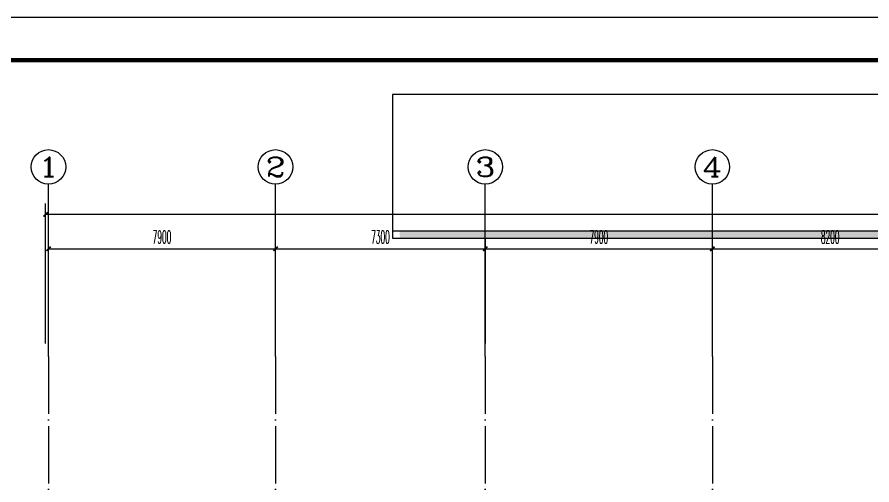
# Model space of a CAD drawing. Extents: x -888467 to -675969, y -675351 to -419232.
# Drawn here: x -857630 to -827889, y -453378 to -437093 of the extents above; entities that cross this region are included whole.
import ezdxf
from ezdxf.enums import TextEntityAlignment as Align

# ---------------------------------------------------------------- set-up
doc = ezdxf.new("R2010")
doc.units = 0
doc.header["$LTSCALE"] = 1000
doc.linetypes.add('DOTE', pattern=[2.42, 2, -0.2, 0.02, -0.2])
doc.layers.get('0').update_dxf_attribs({"linetype": 'CONTINUOUS'})
doc.layers.get('Defpoints').update_dxf_attribs({"linetype": 'CONTINUOUS'})
for name, color, linetype in [('AXIS', 3, 'CONTINUOUS'), ('AXIS_TEXT', 7, 'CONTINUOUS'), ('BTTK', 7, 'CONTINUOUS'), ('DOTE', 252, 'CONTINUOUS'), ('PUB_TITLE', 7, 'CONTINUOUS'), ('公用-影线', 8, 'CONTINUOUS'), ('建筑-墙体', 2, 'CONTINUOUS'), ('建筑层', 253, 'CONTINUOUS'), ('风量标注', 3, 'CONTINUOUS')]:
    doc.layers.add(name, color=color, linetype=linetype)
doc.styles.add('_TCH_AXIS', font='COMPLEX', dxfattribs={"bigfont": 'GBCBIG'})
doc.styles.add('_TCH_DIM_T3', font='simplex.shx', dxfattribs={"width": 0.423529, "bigfont": 'gbcbig.shx'})
doc.styles.add('COMPLEX', font='COMPLEX')
doc.styles.add('HZ(TK)', font='geniso.shx', dxfattribs={"width": 0.9, "bigfont": 'hztxt.shx'})
doc.dimstyles.new('_TCH_ARCH&&150', dxfattribs={"dimtxt": 446.25, "dimasz": 150, "dimexe": 375, "dimexo": 450, "dimgap": 189.375, "dimtad": 1, "dimdec": 0, "dimzin": 0, "dimdsep": 46, "dimtxsty": '_TCH_DIM_T3', "dimblk": 'ARCHTICK', "dimcen": 0.09, "dimclrt": 7, "dimazin": 2, "dimtfac": 1, "dimtdec": 0, "dimtix": 1, "dimtmove": 2, "dimatfit": 3, "dimfxl": 1, "dimtolj": 1, "dimtzin": 0, "dimarcsym": 0})

# ---------------------------------------------------------------- blocks, each defined once
blk = doc.blocks.new('_ArchTick')
at = {"color": 0, "linetype": 'ByBlock', "const_width": 0.4}
blk.add_lwpolyline([(-0.5, -0.5), (0.5, 0.5)], dxfattribs=at)
blk = doc.blocks.new('*D109')
at = {"layer": 'AXIS', "color": 0, "lineweight": -2, "transparency": 16777216}
for p, q in [((-833439, -448458), (-833439, -444783)), ((-825239, -448458), (-825239, -444783)), ((-833439, -445158), (-825239, -445158))]:
    blk.add_line(p, q, dxfattribs=at)
at = {"layer": 'Defpoints', "color": 0, "transparency": 16777216}
for p in [(-825239, -445158), (-833439, -448908), (-825239, -448908)]:
    blk.add_point(p, dxfattribs=at)
at = {"layer": 'AXIS', "color": 0, "lineweight": -2, "transparency": 16777216, "xscale": 150, "yscale": 150, "zscale": 150, "rotation": 180}
blk.add_blockref('_ArchTick', (-833439, -445158), dxfattribs=at)
at = {"layer": 'AXIS', "color": 0, "lineweight": -2, "transparency": 16777216, "xscale": 150, "yscale": 150, "zscale": 150}
blk.add_blockref('_ArchTick', (-825239, -445158), dxfattribs=at)
at = {"layer": 'AXIS', "color": 7, "transparency": 16777216, "insert": (-829339, -444746), "char_height": 446.2, "attachment_point": 5, "style": '_TCH_DIM_T3'}
blk.add_mtext('\\A1;8200', dxfattribs=at)
blk = doc.blocks.new('A$C10362422')
at = {"layer": '公用-影线'}
blk.add_hatch(color=256, dxfattribs=at).paths.add_polyline_path([(-23607, 12676), (3273, 12676), (3273, 12926), (-23607, 12926)])
blk.add_lwpolyline([(12673, 12676), (12823, 12676), (12823, 17676), (-23858, 17676), (-23858, 12676), (3273, 12676)])
at = {"layer": '建筑-墙体'}
for p, q in [((-23858, 12926), (3273, 12926)), ((-23858, 12676), (3273, 12676))]:
    blk.add_line(p, q, dxfattribs=at)
blk = doc.blocks.new('vhtemplate_2020年新竖式图框_A1_1_2', base_point=(-420.5, 0))
at = {"layer": 'PUB_TITLE', "color": 7}
blk.add_lwpolyline([(-420.5, 594), (841, 594), (841, 0), (-420.5, 0)], close=True, dxfattribs=at)
at = {"layer": 'PUB_TITLE', "const_width": 1}
blk.add_lwpolyline([(-395.5, 10), (831, 10), (831, 584), (-395.5, 584)], close=True, dxfattribs=at)
at = {"layer": 'BTTK', "color": 4, "style": 'HZ(TK)', "width": 0.9}
for tag, p in [('合作单位', (796, 511.5)), ('建设单位', (796, 209.5)), ('工程名称', (796, 176.5)), ('子项名称', (806, 160)), ('图纸名称', (796, 141))]:
    blk.add_attdef(tag, text='', height=3.5, dxfattribs=at).set_placement(p, align=Align.MIDDLE_CENTER)
for tag, p in [('注册证书号', (808.5, 309.01)), ('注册印章号', (808.5, 301.01)), ('设计号', (806, 193)), ('图别', (789.75, 34)), ('图号', (822.25, 34)), ('版本号', (789.75, 26)), ('日期', (822.25, 26))]:
    blk.add_attdef(tag, text='', height=3.5, dxfattribs=at).set_placement(p, align=Align.MIDDLE)
blk = doc.blocks.new('*D613')
at = {"layer": 'AXIS', "color": 0, "lineweight": -2, "transparency": 16777216}
for p, q in [((-856539, -448458), (-856539, -444783)), ((-848639, -448458), (-848639, -444783)), ((-856539, -445158), (-848639, -445158))]:
    blk.add_line(p, q, dxfattribs=at)
at = {"layer": 'Defpoints', "color": 0, "transparency": 16777216}
for p in [(-848639, -445158), (-856539, -448908), (-848639, -448908)]:
    blk.add_point(p, dxfattribs=at)
at = {"layer": 'AXIS', "color": 0, "lineweight": -2, "transparency": 16777216, "xscale": 150, "yscale": 150, "zscale": 150, "rotation": 180}
blk.add_blockref('_ArchTick', (-856539, -445158), dxfattribs=at)
at = {"layer": 'AXIS', "color": 0, "lineweight": -2, "transparency": 16777216, "xscale": 150, "yscale": 150, "zscale": 150}
blk.add_blockref('_ArchTick', (-848639, -445158), dxfattribs=at)
at = {"layer": 'AXIS', "color": 7, "transparency": 16777216, "insert": (-852589, -444746), "char_height": 446.2, "attachment_point": 5, "style": '_TCH_DIM_T3'}
blk.add_mtext('\\A1;7900', dxfattribs=at)
blk = doc.blocks.new('*D614')
at = {"layer": 'AXIS', "color": 0, "lineweight": -2, "transparency": 16777216}
for p, q in [((-848639, -448458), (-848639, -444783)), ((-841339, -448458), (-841339, -444783)), ((-848639, -445158), (-841339, -445158))]:
    blk.add_line(p, q, dxfattribs=at)
at = {"layer": 'Defpoints', "color": 0, "transparency": 16777216}
for p in [(-841339, -445158), (-848639, -448908), (-841339, -448908)]:
    blk.add_point(p, dxfattribs=at)
at = {"layer": 'AXIS', "color": 0, "lineweight": -2, "transparency": 16777216, "xscale": 150, "yscale": 150, "zscale": 150, "rotation": 180}
blk.add_blockref('_ArchTick', (-848639, -445158), dxfattribs=at)
at = {"layer": 'AXIS', "color": 0, "lineweight": -2, "transparency": 16777216, "xscale": 150, "yscale": 150, "zscale": 150}
blk.add_blockref('_ArchTick', (-841339, -445158), dxfattribs=at)
at = {"layer": 'AXIS', "color": 7, "transparency": 16777216, "insert": (-844989, -444746), "char_height": 446.2, "attachment_point": 5, "style": '_TCH_DIM_T3'}
blk.add_mtext('\\A1;7300', dxfattribs=at)
blk = doc.blocks.new('*D615')
at = {"layer": 'AXIS', "color": 0, "lineweight": -2, "transparency": 16777216}
for p, q in [((-841339, -448458), (-841339, -444783)), ((-833439, -448458), (-833439, -444783)), ((-841339, -445158), (-833439, -445158))]:
    blk.add_line(p, q, dxfattribs=at)
at = {"layer": 'Defpoints', "color": 0, "transparency": 16777216}
for p in [(-833439, -445158), (-841339, -448908), (-833439, -448908)]:
    blk.add_point(p, dxfattribs=at)
at = {"layer": 'AXIS', "color": 0, "lineweight": -2, "transparency": 16777216, "xscale": 150, "yscale": 150, "zscale": 150, "rotation": 180}
blk.add_blockref('_ArchTick', (-841339, -445158), dxfattribs=at)
at = {"layer": 'AXIS', "color": 0, "lineweight": -2, "transparency": 16777216, "xscale": 150, "yscale": 150, "zscale": 150}
blk.add_blockref('_ArchTick', (-833439, -445158), dxfattribs=at)
at = {"layer": 'AXIS', "color": 7, "transparency": 16777216, "insert": (-837389, -444746), "char_height": 446.2, "attachment_point": 5, "style": '_TCH_DIM_T3'}
blk.add_mtext('\\A1;7900', dxfattribs=at)
blk = doc.blocks.new('*D616')
at = {"layer": 'AXIS', "color": 0, "lineweight": -2, "transparency": 16777216}
for p, q in [((-833439, -448458), (-833439, -444783)), ((-825239, -448458), (-825239, -444783)), ((-833439, -445158), (-825239, -445158))]:
    blk.add_line(p, q, dxfattribs=at)
at = {"layer": 'Defpoints', "color": 0, "transparency": 16777216}
for p in [(-825239, -445158), (-833439, -448908), (-825239, -448908)]:
    blk.add_point(p, dxfattribs=at)
at = {"layer": 'AXIS', "color": 0, "lineweight": -2, "transparency": 16777216, "xscale": 150, "yscale": 150, "zscale": 150, "rotation": 180}
blk.add_blockref('_ArchTick', (-833439, -445158), dxfattribs=at)
at = {"layer": 'AXIS', "color": 0, "lineweight": -2, "transparency": 16777216, "xscale": 150, "yscale": 150, "zscale": 150}
blk.add_blockref('_ArchTick', (-825239, -445158), dxfattribs=at)
at = {"layer": 'AXIS', "color": 7, "transparency": 16777216, "insert": (-829339, -444746), "char_height": 446.2, "attachment_point": 5, "style": '_TCH_DIM_T3'}
blk.add_mtext('\\A1;8200', dxfattribs=at)
blk = doc.blocks.new('*D654')
at = {"layer": 'AXIS', "color": 0, "lineweight": -2, "transparency": 16777216}
for p, q in [((-856639, -448458), (-856639, -443583)), ((-717639, -448458), (-717639, -443583)), ((-856639, -443958), (-717639, -443958))]:
    blk.add_line(p, q, dxfattribs=at)
at = {"layer": 'Defpoints', "color": 0, "transparency": 16777216}
for p in [(-717639, -443958), (-856639, -448908), (-717639, -448908)]:
    blk.add_point(p, dxfattribs=at)
at = {"layer": 'AXIS', "color": 0, "lineweight": -2, "transparency": 16777216, "xscale": 150, "yscale": 150, "zscale": 150, "rotation": 180}
blk.add_blockref('_ArchTick', (-856639, -443958), dxfattribs=at)
at = {"layer": 'AXIS', "color": 0, "lineweight": -2, "transparency": 16777216, "xscale": 150, "yscale": 150, "zscale": 150}
blk.add_blockref('_ArchTick', (-717639, -443958), dxfattribs=at)
at = {"layer": 'AXIS', "color": 7, "transparency": 16777216, "insert": (-787139, -443546), "char_height": 446.2, "attachment_point": 5, "style": '_TCH_DIM_T3'}
blk.add_mtext('\\A1;139000', dxfattribs=at)
blk = doc.blocks.new('_AXISO')
blk.add_circle((0, 0), 0.5)
at = {"layer": 'AXIS_TEXT', "style": 'COMPLEX', "width": 1.041667}
blk.add_attdef('A', text='', height=0.56, dxfattribs=at).set_placement((-0.25, -0.28), (0.25, -0.28), align=Align.FIT)

msp = doc.modelspace()

# ---------------------------------------------------------------- linework, layer by layer
at = {"layer": 'AXIS'}
for p, q in [((-856539.1, -448908.1), (-856539.1, -442908.1)), ((-848639.1, -448908.1), (-848639.1, -442908.1)), ((-841339.1, -448908.1), (-841339.1, -442908.1)), ((-833439.1, -448908.1), (-833439.1, -442908.1))]:
    msp.add_line(p, q, dxfattribs=at)
at = {"layer": 'DOTE', "linetype": 'DOTE'}
for p, q in [((-856539.1, -448908.1), (-856539.1, -502156.6)), ((-848639.1, -448908.1), (-848639.1, -502143.6)), ((-841339.1, -448908.1), (-841339.1, -502143.6)), ((-833439.1, -448908.1), (-833439.1, -502156.6))]:
    msp.add_line(p, q, dxfattribs=at)

# ---------------------------------------------------------------- block references
at = {"layer": 'AXIS'}
ref = msp.add_blockref('_AXISO', (-856539.1, -442308.1), dxfattribs=dict(at, xscale=1200, yscale=1200, zscale=1200))
ref.add_attrib('A', '1', dxfattribs={"layer": 'AXIS_TEXT', "height": 678.8, "style": '_TCH_AXIS', "width": 2.333333}).set_placement((-856878.5, -442647.5), (-856199.7, -442647.5), align=Align.FIT)
ref = msp.add_blockref('_AXISO', (-848639.1, -442308.1), dxfattribs=dict(at, xscale=1200, yscale=1200, zscale=1200))
ref.add_attrib('A', '2', dxfattribs={"layer": 'AXIS_TEXT', "height": 678.8, "style": '_TCH_AXIS', "width": 1.5}).set_placement((-848978.5, -442647.5), (-848299.7, -442647.5), align=Align.FIT)
ref = msp.add_blockref('_AXISO', (-841339.1, -442308.1), dxfattribs=dict(at, xscale=1200, yscale=1200, zscale=1200))
ref.add_attrib('A', '3', dxfattribs={"layer": 'AXIS_TEXT', "height": 678.8, "style": '_TCH_AXIS', "width": 1.5}).set_placement((-841678.5, -442647.5), (-840999.7, -442647.5), align=Align.FIT)
ref = msp.add_blockref('_AXISO', (-833439.1, -442308.1), dxfattribs=dict(at, xscale=1200, yscale=1200, zscale=1200))
ref.add_attrib('A', '4', dxfattribs={"layer": 'AXIS_TEXT', "height": 678.8, "style": '_TCH_AXIS', "width": 1.3125}).set_placement((-833778.5, -442647.5), (-833099.7, -442647.5), align=Align.FIT)
at = {"layer": '建筑层', "color": 253}
msp.add_blockref('A$C10362422', (-820712, -457465.1), dxfattribs=at)
at = {"layer": '风量标注', "xscale": 150, "yscale": 150, "zscale": 150}
msp.add_blockref('vhtemplate_2020年新竖式图框_A1_1_2', (-877015.7, -526193.3), dxfattribs=at)

# ---------------------------------------------------------------- dimensions: what is measured, and where the dimension line sits
at = {"layer": 'AXIS'}
for p1, p2, distance, picture, middle in [((-856639.1, -448908.1), (-717639.1, -448908.1), 4950, '*D654', (-787139.1, -443545.6)), ((-856539.1, -448908.1), (-848639.1, -448908.1), 3750, '*D613', (-852589.1, -444745.6)), ((-848639.1, -448908.1), (-841339.1, -448908.1), 3750, '*D614', (-844989.1, -444745.6)), ((-841339.1, -448908.1), (-833439.1, -448908.1), 3750, '*D615', (-837389.1, -444745.6)), ((-833439.1, -448908.1), (-825239.1, -448908.1), 3750, '*D109', (-829339.1, -444745.6)), ((-833439.1, -448908.1), (-825239.1, -448908.1), 3750, '*D616', (-829339.1, -444745.6))]:
    dim = msp.add_aligned_dim(p1=p1, p2=p2, distance=distance, dimstyle='_TCH_ARCH&&150', dxfattribs=at)
    dim.commit()
    dim.dimension.update_dxf_attribs({"geometry": picture, "text_midpoint": middle})

doc.saveas('drawing.dxf')
